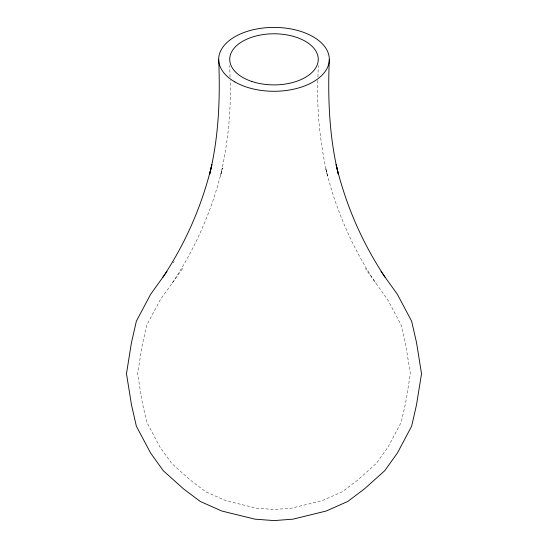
<?xml version="1.0" encoding="UTF-8"?>
<svg xmlns="http://www.w3.org/2000/svg" width="548" height="548" viewBox="0 0 548 548"><rect width="100%" height="100%" fill="white"/><g stroke="black" fill="none" stroke-linecap="round" stroke-linejoin="round"><path stroke-width="0.41" stroke-dasharray="2.74 2.06" d="M317.861 80.364C316.71 112.463 320.388 144.631 327.451 175.929L325.635 167.941C335.335 208.939 352.385 248.128 375.825 283.138M317.963 77.069L318.258 65.65M172.175 283.138C195.615 248.128 212.665 208.939 222.365 167.941L220.549 175.929C227.612 144.631 231.29 112.463 230.139 80.364M173.23 262.814L174.189 261.478M182.71 268.458L160.242 299.77L146.761 325.19L142.274 344.87L137.63 373.688L142.274 402.513L146.761 422.193L159.927 447.01L171.723 463.457L190.492 480.26L205.815 491.789L225.783 500.639L256.354 508.147L274 509.489L291.646 508.147L322.217 500.639L342.185 491.789L357.508 480.26L376.277 463.457L388.073 447.01L401.239 422.193L405.726 402.513L410.37 373.688L405.726 344.87L401.239 325.19L387.758 299.77L365.29 268.458M230.037 77.069L229.742 65.65"/><path stroke-width="0.82" d="M162.674 277.528C185.649 243.209 202.356 204.801 211.864 164.619L209.672 174.23C218.789 136.644 220.337 97.825 218.673 59.342M165.811 273.144L150.59 294.372L136.349 321.217L131.493 342.514L126.472 373.688L131.493 404.869L136.349 426.159L150.59 453.011L163.352 470.8L183.655 488.98L200.232 501.454L221.837 511.031L254.909 519.148L274 520.6L293.091 519.148L326.163 511.031L347.768 501.454L364.345 488.98L384.648 470.8L397.41 453.011L411.651 426.159L416.507 404.869L421.528 373.688L416.507 342.514L411.651 321.217L397.41 294.372L382.189 273.144M166.03 272.842L166.989 271.507M381.011 271.507L381.97 272.842M385.326 277.528C362.351 243.209 345.644 204.801 336.136 164.619L338.328 174.23C329.211 136.644 327.663 97.825 329.327 59.342M234.88 81.926A55.327 31.942 0 0 0 327.437 67.61A55.327 31.942 0 0 0 259.684 28.489A55.327 31.942 0 0 0 234.88 81.926M251.868 81.474A44.258 25.55 0 0 0 318.258 59.342A44.258 25.55 0 0 0 251.868 37.209A44.258 25.55 0 0 0 251.868 81.474"/></g></svg>
